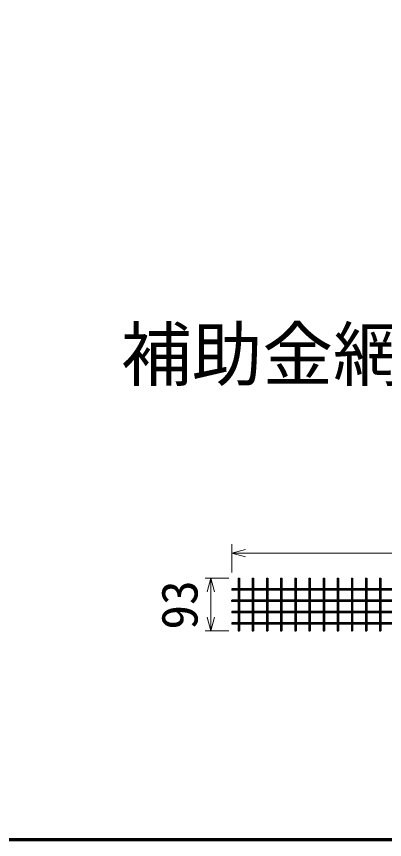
# Model space of a CAD drawing. Units: millimetres, scale not verified, with parts at other scales. Extents: x 500 to 20500, y 500 to 14350.
# Drawn here: x 6122 to 7423, y 500 to 3409 of the extents above; entities that cross this region are included whole.
import ezdxf
from ezdxf.enums import TextEntityAlignment as Align

# ---------------------------------------------------------------- set-up
doc = ezdxf.new("R2010")
doc.units = ezdxf.units.MM
doc.header["$LTSCALE"] = 50
for name, color, linetype, lineweight in [('C-STR', 6, 'Continuous', 25), ('C-STR-DIM', 1, 'Continuous', 13), ('C-TTL', 2, 'Continuous', 70)]:
    doc.layers.add(name, color=color, linetype=linetype, lineweight=lineweight)
doc.layers.add('C-TTL-TXT', color=7, linetype='Continuous')
doc.styles.add('ＭＳ ゴシック', font='')
doc.styles.get('ＭＳ ゴシック').set_extended_font_data('MS Gothic')

msp = doc.modelspace()

# ---------------------------------------------------------------- linework, layer by layer
at = {"layer": 'C-STR'}
for p, q in [((6906.13, 1423.13), (6906.13, 1237.13)), ((6906.13, 1423.13), (6910.73, 1423.13)), ((6906.13, 1409.13), (6910.73, 1409.13)), ((6906.13, 1396.46), (6910.73, 1396.46)), ((6910.73, 1423.13), (6910.73, 1237.13)), ((6956.14, 1423.13), (6956.14, 1237.13)), ((6956.14, 1423.13), (6960.74, 1423.13)), ((6956.14, 1409.13), (6960.74, 1409.13)), ((6956.14, 1396.46), (6960.74, 1396.46)), ((6960.74, 1423.13), (6960.74, 1237.13)), ((7006.14, 1423.13), (7006.14, 1237.13)), ((7006.14, 1423.13), (7010.74, 1423.13)), ((7006.14, 1409.13), (7010.74, 1409.13)), ((7006.14, 1396.46), (7010.74, 1396.46)), ((7010.74, 1423.13), (7010.74, 1237.13)), ((7056.14, 1423.13), (7056.14, 1237.13)), ((7056.14, 1423.13), (7060.74, 1423.13)), ((7056.14, 1409.13), (7060.74, 1409.13)), ((7056.14, 1396.46), (7060.74, 1396.46)), ((7060.74, 1423.13), (7060.74, 1237.13)), ((7106.14, 1423.13), (7106.14, 1237.13)), ((7106.14, 1423.13), (7110.74, 1423.13)), ((7106.14, 1409.13), (7110.74, 1409.13)), ((7106.14, 1396.46), (7110.74, 1396.46)), ((7110.74, 1423.13), (7110.74, 1237.13)), ((7156.14, 1423.13), (7156.14, 1237.13)), ((7156.14, 1423.13), (7160.74, 1423.13)), ((7156.14, 1409.13), (7160.74, 1409.13)), ((7156.14, 1396.46), (7160.74, 1396.46)), ((7160.74, 1423.13), (7160.74, 1237.13)), ((7206.14, 1423.13), (7206.14, 1237.13)), ((7206.14, 1423.13), (7210.74, 1423.13)), ((7206.14, 1409.13), (7210.74, 1409.13)), ((7206.14, 1396.46), (7210.74, 1396.46)), ((7210.74, 1423.13), (7210.74, 1237.13)), ((7256.14, 1423.13), (7256.14, 1237.13)), ((7256.14, 1423.13), (7260.74, 1423.13)), ((7256.14, 1409.13), (7260.74, 1409.13)), ((7256.14, 1396.46), (7260.74, 1396.46)), ((7260.74, 1423.13), (7260.74, 1237.13)), ((7306.14, 1423.13), (7306.14, 1237.13)), ((7306.14, 1423.13), (7310.74, 1423.13)), ((7306.14, 1409.13), (7310.74, 1409.13)), ((7306.14, 1396.46), (7310.74, 1396.46)), ((7310.74, 1423.13), (7310.74, 1237.13)), ((7356.14, 1423.13), (7356.14, 1237.13)), ((7356.14, 1423.13), (7360.74, 1423.13)), ((7356.14, 1409.13), (7360.74, 1409.13)), ((7356.14, 1396.46), (7360.74, 1396.46)), ((7360.74, 1423.13), (7360.74, 1237.13)), ((7406.14, 1423.13), (7406.14, 1237.13)), ((7406.14, 1423.13), (7410.74, 1423.13)), ((7406.14, 1409.13), (7410.74, 1409.13)), ((7406.14, 1396.46), (7410.74, 1396.46)), ((7410.74, 1423.13), (7410.74, 1237.13)), ((8183.44, 1385.43), (6883.44, 1385.43)), ((6883.44, 1385.43), (6883.44, 1380.83)), ((8183.44, 1380.83), (6883.44, 1380.83)), ((6895.1, 1385.43), (6895.1, 1380.83)), ((6906.13, 1369.8), (6910.73, 1369.8)), ((6918.44, 1385.43), (6918.44, 1380.83)), ((6931.77, 1385.43), (6931.77, 1380.83)), ((6945.1, 1385.43), (6945.1, 1380.83)), ((6956.14, 1369.8), (6960.74, 1369.8)), ((6968.44, 1385.43), (6968.44, 1380.83)), ((6981.77, 1385.43), (6981.77, 1380.83)), ((6995.1, 1385.43), (6995.1, 1380.83)), ((7006.14, 1369.8), (7010.74, 1369.8)), ((7018.44, 1385.43), (7018.44, 1380.83)), ((7031.77, 1385.43), (7031.77, 1380.83)), ((7045.1, 1385.43), (7045.1, 1380.83)), ((7056.14, 1369.8), (7060.74, 1369.8)), ((7068.44, 1385.43), (7068.44, 1380.83)), ((7081.77, 1385.43), (7081.77, 1380.83)), ((7095.1, 1385.43), (7095.1, 1380.83)), ((7106.14, 1369.8), (7110.74, 1369.8)), ((7118.44, 1385.43), (7118.44, 1380.83)), ((7131.77, 1385.43), (7131.77, 1380.83)), ((7145.1, 1385.43), (7145.1, 1380.83)), ((7156.14, 1369.8), (7160.74, 1369.8)), ((7168.44, 1385.43), (7168.44, 1380.83)), ((7181.77, 1385.43), (7181.77, 1380.83)), ((7195.1, 1385.43), (7195.1, 1380.83)), ((7206.14, 1369.8), (7210.74, 1369.8)), ((7218.44, 1385.43), (7218.44, 1380.83)), ((7231.77, 1385.43), (7231.77, 1380.83)), ((7245.1, 1385.43), (7245.1, 1380.83)), ((7256.14, 1369.8), (7260.74, 1369.8)), ((7268.44, 1385.43), (7268.44, 1380.83)), ((7281.77, 1385.43), (7281.77, 1380.83)), ((7295.1, 1385.43), (7295.1, 1380.83)), ((7306.14, 1369.8), (7310.74, 1369.8)), ((7318.44, 1385.43), (7318.44, 1380.83)), ((7331.77, 1385.43), (7331.77, 1380.83)), ((7345.1, 1385.43), (7345.1, 1380.83)), ((7356.14, 1369.8), (7360.74, 1369.8)), ((7368.44, 1385.43), (7368.44, 1380.83)), ((7381.77, 1385.43), (7381.77, 1380.83)), ((7395.1, 1385.43), (7395.1, 1380.83)), ((7406.14, 1369.8), (7410.74, 1369.8)), ((7418.44, 1385.43), (7418.44, 1380.83)), ((8183.44, 1345.43), (6883.44, 1345.43)), ((6883.44, 1340.83), (6883.44, 1345.43)), ((8183.44, 1340.83), (6883.44, 1340.83)), ((6895.1, 1345.43), (6895.1, 1340.83)), ((6906.13, 1356.47), (6910.73, 1356.47)), ((6918.44, 1345.43), (6918.44, 1340.83)), ((6931.77, 1345.43), (6931.77, 1340.83)), ((6945.1, 1345.43), (6945.1, 1340.83)), ((6956.14, 1356.47), (6960.74, 1356.47)), ((6968.44, 1345.43), (6968.44, 1340.83)), ((6981.77, 1345.43), (6981.77, 1340.83)), ((6995.1, 1345.43), (6995.1, 1340.83)), ((7006.14, 1356.47), (7010.74, 1356.47)), ((7018.44, 1345.43), (7018.44, 1340.83)), ((7031.77, 1345.43), (7031.77, 1340.83)), ((7045.1, 1345.43), (7045.1, 1340.83)), ((7056.14, 1356.47), (7060.74, 1356.47)), ((7068.44, 1345.43), (7068.44, 1340.83)), ((7081.77, 1345.43), (7081.77, 1340.83)), ((7095.1, 1345.43), (7095.1, 1340.83)), ((7106.14, 1356.47), (7110.74, 1356.47)), ((7118.44, 1345.43), (7118.44, 1340.83)), ((7131.77, 1345.43), (7131.77, 1340.83)), ((7145.1, 1345.43), (7145.1, 1340.83)), ((7156.14, 1356.47), (7160.74, 1356.47)), ((7168.44, 1345.43), (7168.44, 1340.83)), ((7181.77, 1345.43), (7181.77, 1340.83)), ((7195.1, 1345.43), (7195.1, 1340.83)), ((7206.14, 1356.47), (7210.74, 1356.47)), ((7218.44, 1345.43), (7218.44, 1340.83)), ((7231.77, 1345.43), (7231.77, 1340.83)), ((7245.1, 1345.43), (7245.1, 1340.83)), ((7256.14, 1356.47), (7260.74, 1356.47)), ((7268.44, 1345.43), (7268.44, 1340.83)), ((7281.77, 1345.43), (7281.77, 1340.83)), ((7295.1, 1345.43), (7295.1, 1340.83)), ((7306.14, 1356.46), (7310.74, 1356.46)), ((7318.44, 1345.43), (7318.44, 1340.83)), ((7331.77, 1345.43), (7331.77, 1340.83)), ((7345.1, 1345.43), (7345.1, 1340.83)), ((7356.14, 1356.46), (7360.74, 1356.46)), ((7368.44, 1345.43), (7368.44, 1340.83)), ((7381.77, 1345.43), (7381.77, 1340.83)), ((7395.1, 1345.43), (7395.1, 1340.83)), ((7406.14, 1356.47), (7410.74, 1356.47)), ((7418.44, 1345.43), (7418.44, 1340.83)), ((6906.13, 1329.8), (6910.73, 1329.8)), ((6906.13, 1316.47), (6910.73, 1316.47)), ((6956.14, 1329.8), (6960.74, 1329.8)), ((6956.14, 1316.47), (6960.74, 1316.47)), ((7006.14, 1329.8), (7010.74, 1329.8)), ((7006.14, 1316.47), (7010.74, 1316.47)), ((7056.14, 1329.8), (7060.74, 1329.8)), ((7056.14, 1316.47), (7060.74, 1316.47)), ((7106.14, 1329.8), (7110.74, 1329.8)), ((7106.14, 1316.47), (7110.74, 1316.47)), ((7156.14, 1329.8), (7160.74, 1329.8)), ((7156.14, 1316.47), (7160.74, 1316.47)), ((7206.14, 1329.8), (7210.74, 1329.8)), ((7206.14, 1316.47), (7210.74, 1316.47)), ((7256.14, 1329.8), (7260.74, 1329.8)), ((7256.14, 1316.47), (7260.74, 1316.47)), ((7306.14, 1329.8), (7310.74, 1329.8)), ((7306.14, 1316.47), (7310.74, 1316.47)), ((7356.14, 1329.8), (7360.74, 1329.8)), ((7356.14, 1316.47), (7360.74, 1316.47)), ((7406.14, 1329.8), (7410.74, 1329.8)), ((7406.14, 1316.47), (7410.74, 1316.47)), ((8183.44, 1305.43), (6883.44, 1305.43)), ((6883.44, 1305.43), (6883.44, 1300.83)), ((8183.44, 1300.83), (6883.44, 1300.83)), ((6895.1, 1305.43), (6895.1, 1300.83)), ((6906.13, 1289.8), (6910.73, 1289.8)), ((6918.44, 1305.43), (6918.44, 1300.83)), ((6931.77, 1305.43), (6931.77, 1300.83)), ((6945.1, 1305.43), (6945.1, 1300.83)), ((6956.14, 1289.8), (6960.74, 1289.8)), ((6968.44, 1305.43), (6968.44, 1300.83)), ((6981.77, 1305.43), (6981.77, 1300.83)), ((6995.1, 1305.43), (6995.1, 1300.83)), ((7006.14, 1289.8), (7010.74, 1289.8)), ((7018.44, 1305.43), (7018.44, 1300.83)), ((7031.77, 1305.43), (7031.77, 1300.83)), ((7045.1, 1305.43), (7045.1, 1300.83)), ((7056.14, 1289.8), (7060.74, 1289.8)), ((7068.44, 1305.43), (7068.44, 1300.83)), ((7081.77, 1305.43), (7081.77, 1300.83)), ((7095.1, 1305.43), (7095.1, 1300.83)), ((7106.14, 1289.8), (7110.74, 1289.8)), ((7118.44, 1305.43), (7118.44, 1300.83)), ((7131.77, 1305.43), (7131.77, 1300.83)), ((7145.1, 1305.43), (7145.1, 1300.83)), ((7156.14, 1289.8), (7160.74, 1289.8)), ((7168.44, 1305.43), (7168.44, 1300.83)), ((7181.77, 1305.43), (7181.77, 1300.83)), ((7195.1, 1305.43), (7195.1, 1300.83)), ((7206.14, 1289.8), (7210.74, 1289.8)), ((7218.44, 1305.43), (7218.44, 1300.83)), ((7231.77, 1305.43), (7231.77, 1300.83)), ((7245.1, 1305.43), (7245.1, 1300.83)), ((7256.14, 1289.8), (7260.74, 1289.8)), ((7268.44, 1305.43), (7268.44, 1300.83)), ((7281.77, 1305.43), (7281.77, 1300.83)), ((7295.1, 1305.43), (7295.1, 1300.83)), ((7306.14, 1289.8), (7310.74, 1289.8)), ((7318.44, 1305.43), (7318.44, 1300.83)), ((7331.77, 1305.43), (7331.77, 1300.83)), ((7345.1, 1305.43), (7345.1, 1300.83)), ((7356.14, 1289.8), (7360.74, 1289.8)), ((7368.44, 1305.43), (7368.44, 1300.83)), ((7381.77, 1305.43), (7381.77, 1300.83)), ((7395.1, 1305.43), (7395.1, 1300.83)), ((7406.14, 1289.8), (7410.74, 1289.8)), ((7418.44, 1305.43), (7418.44, 1300.83)), ((8183.44, 1265.43), (6883.44, 1265.43)), ((6883.44, 1265.43), (6883.44, 1260.83)), ((8183.44, 1260.83), (6883.44, 1260.83)), ((6895.1, 1265.43), (6895.1, 1260.83)), ((6906.13, 1276.47), (6910.73, 1276.47)), ((6918.44, 1265.43), (6918.44, 1260.83)), ((6931.77, 1265.43), (6931.77, 1260.83)), ((6945.1, 1265.43), (6945.1, 1260.83)), ((6956.14, 1276.47), (6960.74, 1276.47)), ((6968.44, 1265.43), (6968.44, 1260.83)), ((6981.77, 1265.43), (6981.77, 1260.83)), ((6995.1, 1265.43), (6995.1, 1260.83)), ((7006.14, 1276.47), (7010.74, 1276.47)), ((7018.44, 1265.43), (7018.44, 1260.83)), ((7031.77, 1265.43), (7031.77, 1260.83)), ((7045.1, 1265.43), (7045.1, 1260.83)), ((7056.14, 1276.47), (7060.74, 1276.47)), ((7068.44, 1265.43), (7068.44, 1260.83)), ((7081.77, 1265.43), (7081.77, 1260.83)), ((7095.1, 1265.43), (7095.1, 1260.83)), ((7106.14, 1276.47), (7110.74, 1276.47)), ((7118.44, 1265.43), (7118.44, 1260.83)), ((7131.77, 1265.43), (7131.77, 1260.83)), ((7145.1, 1265.43), (7145.1, 1260.83)), ((7156.14, 1276.47), (7160.74, 1276.47)), ((7168.44, 1265.43), (7168.44, 1260.83)), ((7181.77, 1265.43), (7181.77, 1260.83)), ((7195.1, 1265.43), (7195.1, 1260.83)), ((7206.14, 1276.47), (7210.74, 1276.47)), ((7218.44, 1265.43), (7218.44, 1260.83)), ((7231.77, 1265.43), (7231.77, 1260.83)), ((7245.1, 1265.43), (7245.1, 1260.83)), ((7256.14, 1276.47), (7260.74, 1276.47)), ((7268.44, 1265.43), (7268.44, 1260.83)), ((7281.77, 1265.43), (7281.77, 1260.83)), ((7295.1, 1265.43), (7295.1, 1260.83)), ((7306.14, 1276.47), (7310.74, 1276.47)), ((7318.44, 1265.43), (7318.44, 1260.83)), ((7331.77, 1265.43), (7331.77, 1260.83)), ((7345.1, 1265.43), (7345.1, 1260.83)), ((7356.14, 1276.47), (7360.74, 1276.47)), ((7368.44, 1265.43), (7368.44, 1260.83)), ((7381.77, 1265.43), (7381.77, 1260.83)), ((7395.1, 1265.43), (7395.1, 1260.83)), ((7406.14, 1276.47), (7410.74, 1276.47)), ((7418.44, 1265.43), (7418.44, 1260.83)), ((6906.13, 1249.8), (6910.73, 1249.8)), ((6906.13, 1237.13), (6910.73, 1237.13)), ((6906.13, 1237.13), (6910.73, 1237.13)), ((6956.14, 1249.8), (6960.74, 1249.8)), ((6956.14, 1237.13), (6960.74, 1237.13)), ((6956.14, 1237.13), (6960.74, 1237.13)), ((7006.14, 1249.8), (7010.74, 1249.8)), ((7006.14, 1237.13), (7010.74, 1237.13)), ((7006.14, 1237.13), (7010.74, 1237.13)), ((7056.14, 1249.8), (7060.74, 1249.8)), ((7056.14, 1237.13), (7060.74, 1237.13)), ((7056.14, 1237.13), (7060.74, 1237.13)), ((7106.14, 1249.8), (7110.74, 1249.8)), ((7106.14, 1237.13), (7110.74, 1237.13)), ((7106.14, 1237.13), (7110.74, 1237.13)), ((7156.14, 1249.8), (7160.74, 1249.8)), ((7156.14, 1237.13), (7160.74, 1237.13)), ((7156.14, 1237.13), (7160.74, 1237.13)), ((7206.14, 1249.8), (7210.74, 1249.8)), ((7206.14, 1237.13), (7210.74, 1237.13)), ((7206.14, 1237.13), (7210.74, 1237.13)), ((7256.14, 1249.8), (7260.74, 1249.8)), ((7256.14, 1237.13), (7260.74, 1237.13)), ((7256.14, 1237.13), (7260.74, 1237.13)), ((7306.14, 1249.8), (7310.74, 1249.8)), ((7306.14, 1237.13), (7310.74, 1237.13)), ((7306.14, 1237.13), (7310.74, 1237.13)), ((7356.14, 1249.8), (7360.74, 1249.8)), ((7356.14, 1237.13), (7360.74, 1237.13)), ((7356.14, 1237.13), (7360.74, 1237.13)), ((7406.14, 1249.8), (7410.74, 1249.8)), ((7406.14, 1237.13), (7410.74, 1237.13)), ((7406.14, 1237.13), (7410.74, 1237.13))]:
    msp.add_line(p, q, dxfattribs=at)
at = {"layer": 'C-STR-DIM'}
for p, q in [((6883.44, 1543.73), (6883.44, 1444.13)), ((6883.44, 1511.7), (6931.73, 1524.64)), ((6883.44, 1511.7), (6931.73, 1498.75)), ((6883.44, 1511.7), (8183.44, 1511.7)), ((6873.44, 1423.13), (6789.44, 1423.13)), ((6809.44, 1423.13), (6796.5, 1374.84)), ((6809.44, 1423.13), (6822.38, 1374.84)), ((6809.44, 1423.13), (6809.44, 1237.13)), ((6809.44, 1237.13), (6796.5, 1285.43)), ((6809.44, 1237.13), (6822.38, 1285.43)), ((6873.44, 1237.13), (6789.44, 1237.13))]:
    msp.add_line(p, q, dxfattribs=at)
at = {"layer": 'C-TTL'}
msp.add_lwpolyline([(500, 500), (20500, 500), (20500, 14350), (500, 14350)], close=True, dxfattribs=at)

# ---------------------------------------------------------------- texts
at = {"layer": 'C-STR-DIM', "color": 7, "style": 'ＭＳ ゴシック'}
msp.add_text('93', height=128.3, rotation=90, dxfattribs=at).set_placement((6801.15, 1241.66), align=Align.BOTTOM_LEFT)
at = {"layer": 'C-TTL-TXT', "style": 'ＭＳ ゴシック'}
msp.add_text('補助金網（急勾配用）', height=183.3, dxfattribs=at).set_placement((6491.55, 2214.85), align=Align.MIDDLE_LEFT)

doc.saveas('drawing.dxf')
